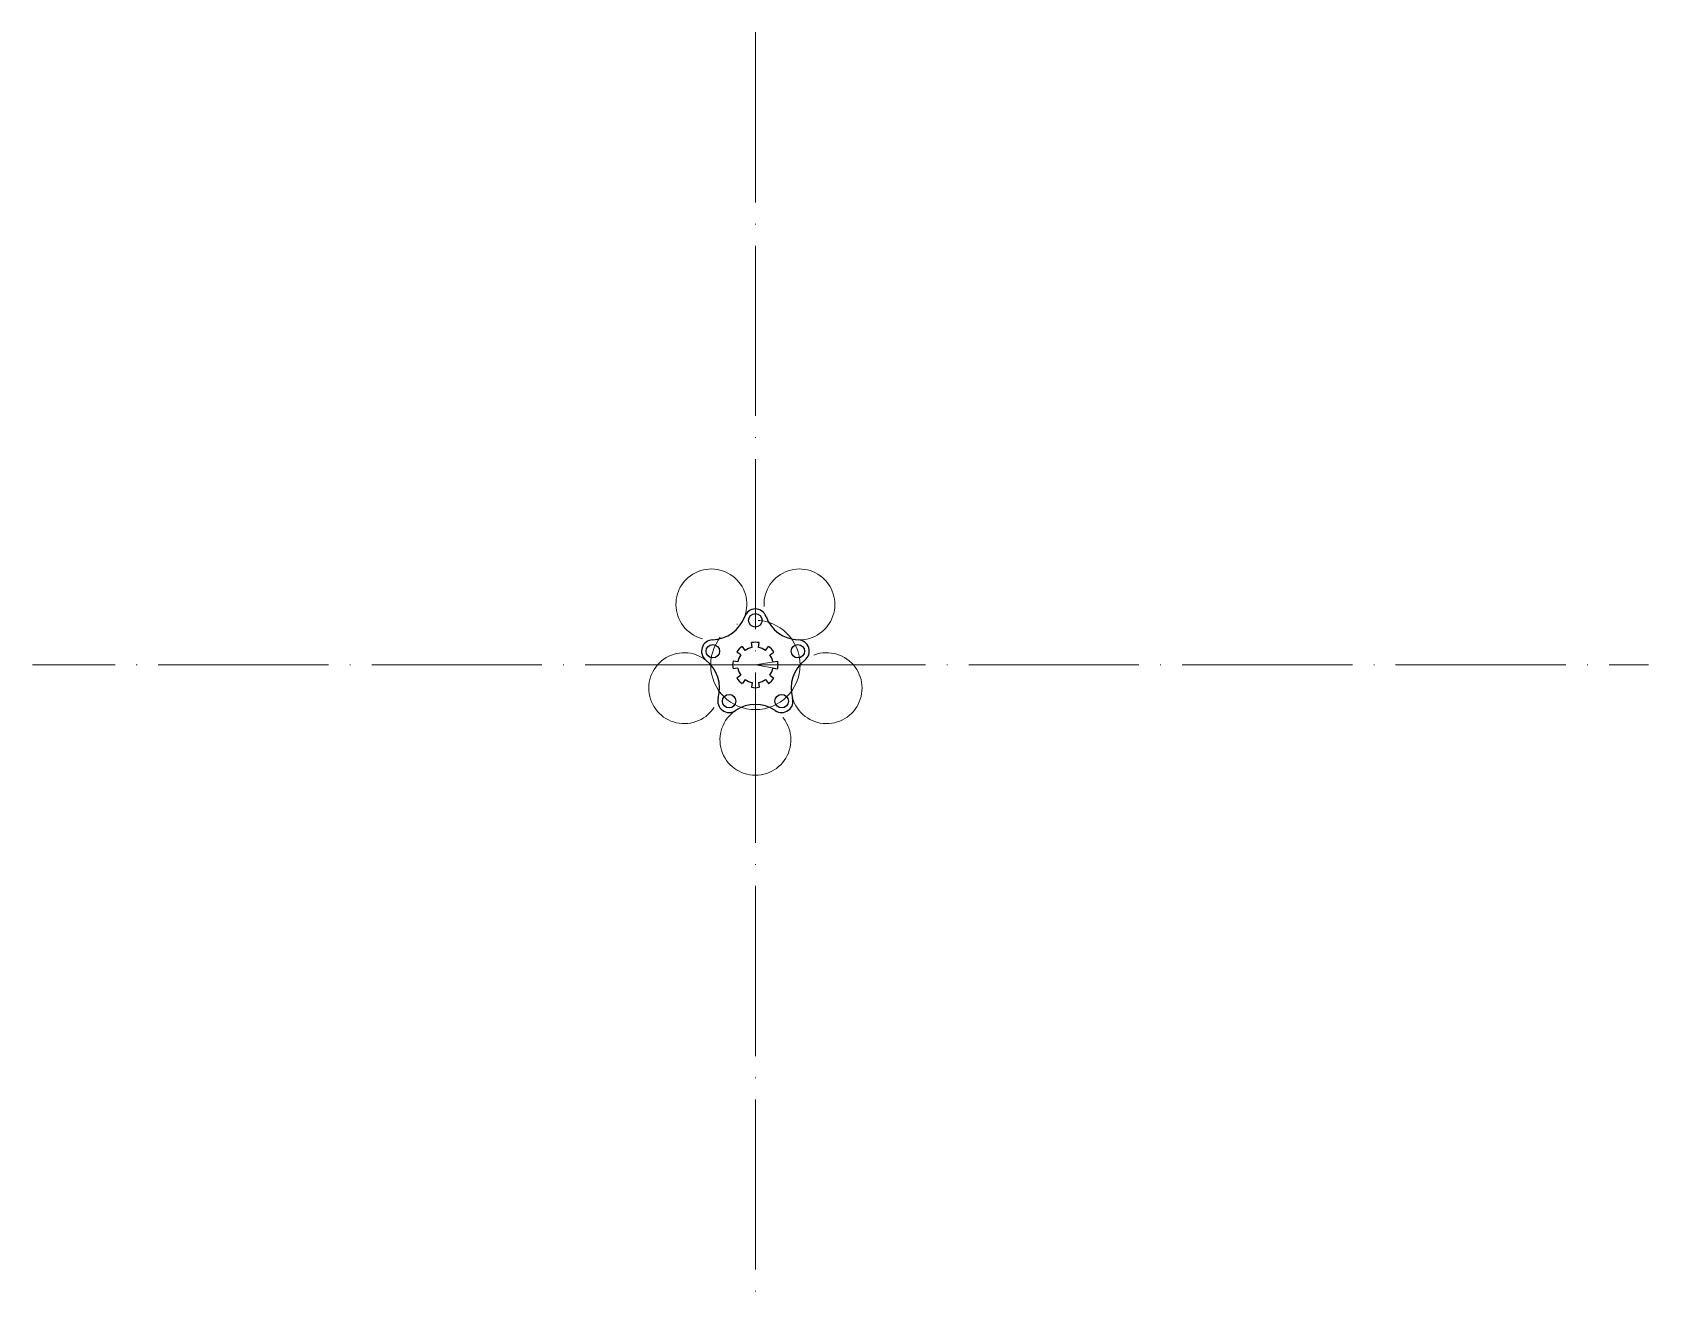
# Model space of a CAD drawing. Header units: centimetres. Extents: x -49 to 179, y -49 to 129.
import ezdxf

# ---------------------------------------------------------------- set-up
doc = ezdxf.new("R2010")
doc.units = ezdxf.units.CM
doc.linetypes.add('ACAD_ISO04W100', pattern=[30, 24, -3, 0, -3])
for name, color, linetype, lineweight in [('Aux', 10, 'ACAD_ISO04W100', 18), ('Auxiliares', 1, 'ACAD_ISO04W100', 18), ('Figura', 140, 'Continuous', 25)]:
    doc.layers.add(name, color=color, linetype=linetype, lineweight=lineweight)

# ---------------------------------------------------------------- blocks, each defined once
blk = doc.blocks.new('*U5')
at = {"layer": 'Auxiliares'}
blk.add_arc((0, 0), 5, 268.1297, 199.8703, dxfattribs=at)
blk = doc.blocks.new('*U7')
at = {"layer": 'Aux', "color": 0, "linetype": 'ByBlock', "lineweight": -2, "transparency": 16777216}
for p, rotation in [((430.98, 130.53), 72), ((427.15, 118.72), 144), ((447.23, 118.72), 287.9999999999999), ((437.19, 111.43), 216)]:
    blk.add_blockref('*U5', p, dxfattribs=dict(at, rotation=rotation))
blk.add_blockref('*U5', (443.4, 130.53), dxfattribs=at)

msp = doc.modelspace()

# ---------------------------------------------------------------- linework, layer by layer
at = {"layer": 'Auxiliares'}
for p, q in [((53.28, 129.22), (53.28, -49.24)), ((53.28, 39.99), (-48.68, 39.99)), ((53.28, 39.99), (56.44, 40.54)), ((53.28, 39.99), (56.44, 40.54)), ((53.28, 39.99), (179.26, 39.99)), ((53.28, 39.99), (56.44, 39.43))]:
    msp.add_line(p, q, dxfattribs=at)
msp.add_circle((53.28, 39.99), 6.3, dxfattribs=at)
at = {"layer": 'Figura'}
for p, q in [((51.24, 41.42), (50.66, 41.82)), ((51.85, 42.04), (51.45, 42.61)), ((52.85, 42.45), (52.73, 43.14)), ((53.72, 42.45), (53.84, 43.14)), ((54.72, 42.04), (55.12, 42.61)), ((55.33, 41.42), (55.91, 41.82)), ((50.82, 40.42), (50.13, 40.54)), ((50.82, 39.55), (50.13, 39.43)), ((55.75, 40.42), (56.44, 40.54)), ((55.75, 40.42), (56.44, 40.54)), ((55.75, 39.55), (56.44, 39.43)), ((51.24, 38.55), (50.66, 38.15)), ((51.85, 37.94), (51.45, 37.37)), ((52.85, 37.53), (52.73, 36.84)), ((53.72, 37.53), (53.84, 36.84)), ((54.72, 37.94), (55.12, 37.37)), ((55.33, 38.55), (55.91, 38.15))]:
    msp.add_line(p, q, dxfattribs=at)
for centre in [(53.28, 46.29), (47.29, 41.93), (59.28, 41.93), (49.58, 34.89), (56.99, 34.89)]:
    msp.add_circle(centre, 0.95, dxfattribs=at)
for centre, radius, start, end in [((53.28, 46.29), 1.6, 19.8703, 160.1297), ((47.08, 48.53), 5, 271.8703, 340.1297), ((59.49, 48.53), 5, 199.8703, 268.1297), ((47.29, 41.93), 1.6, 91.8703, 232.1297), ((59.28, 41.93), 1.6, 307.8703, 88.1297), ((53.28, 39.99), 3.2, 125, 145), ((53.28, 39.99), 2.5, 145, 170), ((53.28, 39.99), 2.5, 100, 125), ((53.28, 39.99), 3.2, 80, 100), ((53.28, 39.99), 2.5, 55, 80), ((53.28, 39.99), 3.2, 35, 55), ((53.28, 39.99), 2.5, 10, 35), ((43.24, 36.72), 5, 343.8703, 52.1297), ((53.28, 39.99), 3.2, 170, 190), ((53.28, 39.99), 2.5, 190, 215), ((53.28, 39.99), 2.5, 325, 350), ((53.28, 39.99), 3.2, 350, 10), ((63.33, 36.72), 5, 127.8703, 196.1297), ((53.28, 39.99), 3.2, 215, 235), ((53.28, 39.99), 2.5, 235, 260), ((53.28, 39.99), 3.2, 260, 280), ((53.28, 39.99), 2.5, 280, 305), ((53.28, 39.99), 3.2, 305, 325), ((49.58, 34.89), 1.6, 163.8703, 304.1297), ((53.28, 29.43), 5, 55.8703, 124.1297), ((56.99, 34.89), 1.6, 235.8703, 16.1297)]:
    msp.add_arc(centre, radius, start, end, dxfattribs=at)

# ---------------------------------------------------------------- block references
at = {"layer": 'Aux'}
msp.add_blockref('*U7', (-383.9, -82), dxfattribs=at)

doc.saveas('drawing.dxf')
